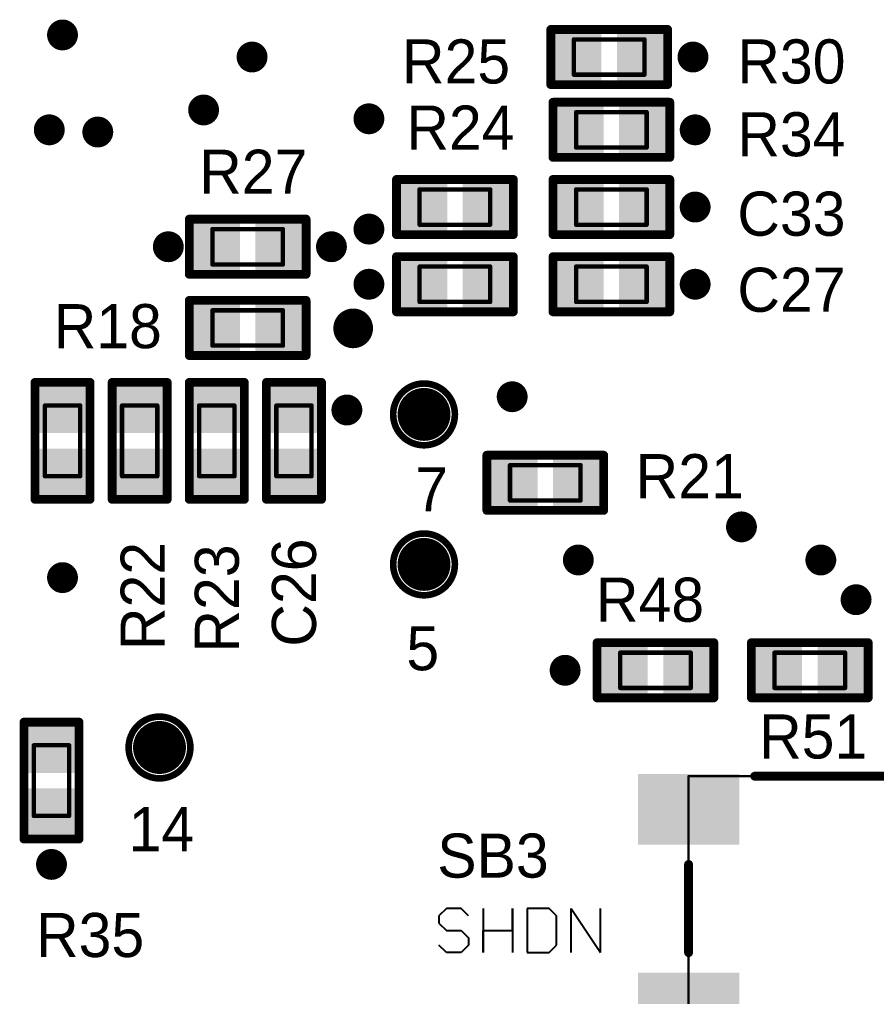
# Model space of a CAD drawing. Header units: millimetres. Extents: x 401 to 511, y 209 to 411.
# Drawn here: x 444.18 to 463.61, y 280.06 to 302.2 of the extents above; entities that cross this region are included whole.
import ezdxf

# ---------------------------------------------------------------- set-up
doc = ezdxf.new("R2010")
doc.units = ezdxf.units.MM
for name, color, linetype in [('BottomSolder', 6, 'Continuous'), ('Mechanical1', 6, 'Continuous'), ('MultiLayer', 9, 'Continuous'), ('TopOverlay', 2, 'Continuous'), ('TopSolder', 216, 'Continuous')]:
    doc.layers.add(name, color=color, linetype=linetype)

msp = doc.modelspace()

# ---------------------------------------------------------------- linework, layer by layer
at = {"layer": 'BottomSolder'}
for points, const_width in [([(444.975, 301.848, 1), (445.325, 301.848, 1)], 0.35), ([(449.275, 301.348, 1), (449.625, 301.348, 1)], 0.35), ([(459.275, 301.348, 1), (459.625, 301.348, 1)], 0.35), ([(448.175, 300.148, 1), (448.525, 300.148, 1)], 0.35), ([(451.925, 299.948, 1), (452.275, 299.948, 1)], 0.35), ([(444.675, 299.698, 1), (445.025, 299.698, 1)], 0.35), ([(459.325, 299.698, 1), (459.675, 299.698, 1)], 0.35), ([(445.775, 299.648, 1), (446.125, 299.648, 1)], 0.35), ([(459.325, 297.948, 1), (459.675, 297.948, 1)], 0.35), ([(451.925, 297.448, 1), (452.275, 297.448, 1)], 0.35), ([(447.375, 297.048, 1), (447.725, 297.048, 1)], 0.35), ([(451.075, 297.048, 1), (451.425, 297.048, 1)], 0.35), ([(451.925, 296.198, 1), (452.275, 296.198, 1)], 0.35), ([(459.325, 296.198, 1), (459.675, 296.198, 1)], 0.35), ([(451.518, 295.198, 1), (451.968, 295.198, 1)], 0.45), ([(455.175, 293.648, 1), (455.525, 293.648, 1)], 0.35), ([(451.425, 293.348, 1), (451.775, 293.348, 1)], 0.35), ([(460.375, 290.698, 1), (460.725, 290.698, 1)], 0.35), ([(456.675, 289.948, 1), (457.025, 289.948, 1)], 0.35), ([(462.175, 289.948, 1), (462.525, 289.948, 1)], 0.35), ([(444.975, 289.548, 1), (445.325, 289.548, 1)], 0.35), ([(462.975, 289.048, 1), (463.325, 289.048, 1)], 0.35), ([(456.375, 287.448, 1), (456.725, 287.448, 1)], 0.35), ([(444.725, 283.048, 1), (445.075, 283.048, 1)], 0.35)]:
    msp.add_lwpolyline(points, format="xyb", close=True, dxfattribs=dict(at, const_width=const_width))
at = {"layer": 'Mechanical1'}
for points, const_width in [([(456.75, 300.948), (456.75, 301.748)], 0.1), ([(456.75, 301.748), (458.35, 301.748)], 0.1), ([(458.35, 300.948), (458.35, 301.748)], 0.1), ([(456.75, 300.948), (458.35, 300.948)], 0.1), ([(456.8, 299.297), (456.8, 300.098)], 0.1), ([(456.8, 300.098), (458.4, 300.098)], 0.1), ([(458.4, 299.297), (458.4, 300.098)], 0.1), ([(456.8, 299.297), (458.4, 299.297)], 0.1), ([(453.25, 297.547), (453.25, 298.348)], 0.1), ([(453.25, 298.348), (454.85, 298.348)], 0.1), ([(454.85, 297.547), (454.85, 298.348)], 0.1), ([(456.8, 298.348), (458.4, 298.348)], 0.1), ([(456.8, 297.547), (456.8, 298.348)], 0.1), ([(458.4, 297.547), (458.4, 298.348)], 0.1), ([(453.25, 297.547), (454.85, 297.547)], 0.1), ([(456.8, 297.547), (458.4, 297.547)], 0.1), ([(448.55, 296.647), (448.55, 297.448)], 0.1), ([(448.55, 297.448), (450.15, 297.448)], 0.1), ([(450.15, 296.647), (450.15, 297.448)], 0.1), ([(448.55, 296.647), (450.15, 296.647)], 0.1), ([(453.25, 295.798), (453.25, 296.598)], 0.1), ([(453.25, 296.598), (454.85, 296.598)], 0.1), ([(454.85, 295.798), (454.85, 296.598)], 0.1), ([(456.8, 296.598), (458.4, 296.598)], 0.1), ([(456.8, 295.797), (456.8, 296.598)], 0.1), ([(458.4, 295.797), (458.4, 296.598)], 0.1), ([(453.25, 295.798), (454.85, 295.798)], 0.1), ([(456.8, 295.797), (458.4, 295.797)], 0.1), ([(448.55, 294.807), (448.55, 295.607)], 0.1), ([(448.55, 295.607), (450.15, 295.607)], 0.1), ([(450.15, 294.807), (450.15, 295.607)], 0.1), ([(448.55, 294.807), (450.15, 294.807)], 0.1), ([(444.75, 293.448), (445.55, 293.448)], 0.1), ([(444.75, 291.848), (444.75, 293.448)], 0.1), ([(445.55, 291.848), (445.55, 293.448)], 0.1), ([(446.5, 293.448), (447.3, 293.448)], 0.1), ([(446.5, 291.848), (446.5, 293.448)], 0.1), ([(447.3, 291.848), (447.3, 293.448)], 0.1), ([(448.25, 293.448), (449.05, 293.448)], 0.1), ([(448.25, 291.848), (448.25, 293.448)], 0.1), ([(449.05, 291.848), (449.05, 293.448)], 0.1), ([(450, 291.848), (450, 293.448)], 0.1), ([(450, 293.448), (450.8, 293.448)], 0.1), ([(450.8, 291.848), (450.8, 293.448)], 0.1), ([(455.3, 291.297), (455.3, 292.098)], 0.1), ([(455.3, 292.098), (456.9, 292.098)], 0.1), ([(456.9, 291.297), (456.9, 292.098)], 0.1), ([(444.75, 291.848), (445.55, 291.848)], 0.1), ([(446.5, 291.848), (447.3, 291.848)], 0.1), ([(448.25, 291.848), (449.05, 291.848)], 0.1), ([(450, 291.848), (450.8, 291.848)], 0.1), ([(455.3, 291.297), (456.9, 291.297)], 0.1), ([(457.8, 287.047), (457.8, 287.848)], 0.1), ([(457.8, 287.848), (459.4, 287.848)], 0.1), ([(459.4, 287.047), (459.4, 287.848)], 0.1), ([(461.3, 287.047), (461.3, 287.848)], 0.1), ([(461.3, 287.848), (462.9, 287.848)], 0.1), ([(462.9, 287.047), (462.9, 287.848)], 0.1), ([(457.8, 287.047), (459.4, 287.047)], 0.1), ([(461.3, 287.047), (462.9, 287.047)], 0.1), ([(444.5, 285.748), (445.3, 285.748)], 0.1), ([(444.5, 284.148), (444.5, 285.748)], 0.1), ([(445.3, 284.148), (445.3, 285.748)], 0.1), ([(459.35, 279.048), (459.35, 285.048)], 0.05), ([(459.35, 285.048), (468.35, 285.048)], 0.05), ([(444.5, 284.148), (445.3, 284.148)], 0.1)]:
    msp.add_lwpolyline(points, dxfattribs=dict(at, const_width=const_width))
for points, const_width in [([(456.725, 301.748, 1), (456.775, 301.748, 1)], 0.05), ([(456.725, 301.748, 1), (456.775, 301.748, 1)], 0.05), ([(458.325, 301.748, 1), (458.375, 301.748, 1)], 0.05), ([(458.325, 301.748, 1), (458.375, 301.748, 1)], 0.05), ([(456.725, 300.948, 1), (456.775, 300.948, 1)], 0.05), ([(456.725, 300.948, 1), (456.775, 300.948, 1)], 0.05), ([(458.325, 300.948, 1), (458.375, 300.948, 1)], 0.05), ([(458.325, 300.948, 1), (458.375, 300.948, 1)], 0.05), ([(456.775, 300.098, 1), (456.825, 300.098, 1)], 0.05), ([(456.775, 300.098, 1), (456.825, 300.098, 1)], 0.05), ([(458.375, 300.098, 1), (458.425, 300.098, 1)], 0.05), ([(458.375, 300.098, 1), (458.425, 300.098, 1)], 0.05), ([(456.775, 299.297, 1), (456.825, 299.297, 1)], 0.05), ([(456.775, 299.297, 1), (456.825, 299.297, 1)], 0.05), ([(458.375, 299.297, 1), (458.425, 299.297, 1)], 0.05), ([(458.375, 299.297, 1), (458.425, 299.297, 1)], 0.05), ([(453.225, 298.348, 1), (453.275, 298.348, 1)], 0.05), ([(453.225, 298.348, 1), (453.275, 298.348, 1)], 0.05), ([(454.825, 298.348, 1), (454.875, 298.348, 1)], 0.05), ([(454.825, 298.348, 1), (454.875, 298.348, 1)], 0.05), ([(456.775, 298.348, 1), (456.825, 298.348, 1)], 0.05), ([(456.775, 298.348, 1), (456.825, 298.348, 1)], 0.05), ([(458.375, 298.348, 1), (458.425, 298.348, 1)], 0.05), ([(458.375, 298.348, 1), (458.425, 298.348, 1)], 0.05), ([(453.225, 297.547, 1), (453.275, 297.547, 1)], 0.05), ([(453.225, 297.547, 1), (453.275, 297.547, 1)], 0.05), ([(454.825, 297.547, 1), (454.875, 297.547, 1)], 0.05), ([(454.825, 297.547, 1), (454.875, 297.547, 1)], 0.05), ([(456.775, 297.547, 1), (456.825, 297.547, 1)], 0.05), ([(456.775, 297.547, 1), (456.825, 297.547, 1)], 0.05), ([(458.375, 297.547, 1), (458.425, 297.547, 1)], 0.05), ([(458.375, 297.547, 1), (458.425, 297.547, 1)], 0.05), ([(448.525, 297.448, 1), (448.575, 297.448, 1)], 0.05), ([(448.525, 297.448, 1), (448.575, 297.448, 1)], 0.05), ([(450.125, 297.448, 1), (450.175, 297.448, 1)], 0.05), ([(450.125, 297.448, 1), (450.175, 297.448, 1)], 0.05), ([(448.525, 296.647, 1), (448.575, 296.647, 1)], 0.05), ([(448.525, 296.647, 1), (448.575, 296.647, 1)], 0.05), ([(450.125, 296.647, 1), (450.175, 296.647, 1)], 0.05), ([(450.125, 296.647, 1), (450.175, 296.647, 1)], 0.05), ([(453.225, 296.598, 1), (453.275, 296.598, 1)], 0.05), ([(453.225, 296.598, 1), (453.275, 296.598, 1)], 0.05), ([(454.825, 296.598, 1), (454.875, 296.598, 1)], 0.05), ([(454.825, 296.598, 1), (454.875, 296.598, 1)], 0.05), ([(456.775, 296.598, 1), (456.825, 296.598, 1)], 0.05), ([(456.775, 296.598, 1), (456.825, 296.598, 1)], 0.05), ([(458.375, 296.598, 1), (458.425, 296.598, 1)], 0.05), ([(458.375, 296.598, 1), (458.425, 296.598, 1)], 0.05), ([(453.225, 295.798, 1), (453.275, 295.798, 1)], 0.05), ([(453.225, 295.798, 1), (453.275, 295.798, 1)], 0.05), ([(454.825, 295.798, 1), (454.875, 295.798, 1)], 0.05), ([(454.825, 295.798, 1), (454.875, 295.798, 1)], 0.05), ([(456.775, 295.797, 1), (456.825, 295.797, 1)], 0.05), ([(456.775, 295.797, 1), (456.825, 295.797, 1)], 0.05), ([(458.375, 295.797, 1), (458.425, 295.797, 1)], 0.05), ([(458.375, 295.797, 1), (458.425, 295.797, 1)], 0.05), ([(448.525, 295.607, 1), (448.575, 295.607, 1)], 0.05), ([(448.525, 295.607, 1), (448.575, 295.607, 1)], 0.05), ([(450.125, 295.607, 1), (450.175, 295.607, 1)], 0.05), ([(450.125, 295.607, 1), (450.175, 295.607, 1)], 0.05), ([(448.525, 294.807, 1), (448.575, 294.807, 1)], 0.05), ([(448.525, 294.807, 1), (448.575, 294.807, 1)], 0.05), ([(450.125, 294.807, 1), (450.175, 294.807, 1)], 0.05), ([(450.125, 294.807, 1), (450.175, 294.807, 1)], 0.05), ([(444.725, 293.448, 1), (444.775, 293.448, 1)], 0.05), ([(444.725, 293.448, 1), (444.775, 293.448, 1)], 0.05), ([(445.525, 293.448, 1), (445.575, 293.448, 1)], 0.05), ([(445.525, 293.448, 1), (445.575, 293.448, 1)], 0.05), ([(446.475, 293.448, 1), (446.525, 293.448, 1)], 0.05), ([(446.475, 293.448, 1), (446.525, 293.448, 1)], 0.05), ([(447.275, 293.448, 1), (447.325, 293.448, 1)], 0.05), ([(447.275, 293.448, 1), (447.325, 293.448, 1)], 0.05), ([(448.225, 293.448, 1), (448.275, 293.448, 1)], 0.05), ([(448.225, 293.448, 1), (448.275, 293.448, 1)], 0.05), ([(449.025, 293.448, 1), (449.075, 293.448, 1)], 0.05), ([(449.025, 293.448, 1), (449.075, 293.448, 1)], 0.05), ([(449.975, 293.448, 1), (450.025, 293.448, 1)], 0.05), ([(449.975, 293.448, 1), (450.025, 293.448, 1)], 0.05), ([(450.775, 293.448, 1), (450.825, 293.448, 1)], 0.05), ([(450.775, 293.448, 1), (450.825, 293.448, 1)], 0.05), ([(455.275, 292.098, 1), (455.325, 292.098, 1)], 0.05), ([(455.275, 292.098, 1), (455.325, 292.098, 1)], 0.05), ([(456.875, 292.098, 1), (456.925, 292.098, 1)], 0.05), ([(456.875, 292.098, 1), (456.925, 292.098, 1)], 0.05), ([(444.725, 291.848, 1), (444.775, 291.848, 1)], 0.05), ([(444.725, 291.848, 1), (444.775, 291.848, 1)], 0.05), ([(445.525, 291.848, 1), (445.575, 291.848, 1)], 0.05), ([(445.525, 291.848, 1), (445.575, 291.848, 1)], 0.05), ([(446.475, 291.848, 1), (446.525, 291.848, 1)], 0.05), ([(446.475, 291.848, 1), (446.525, 291.848, 1)], 0.05), ([(447.275, 291.848, 1), (447.325, 291.848, 1)], 0.05), ([(447.275, 291.848, 1), (447.325, 291.848, 1)], 0.05), ([(448.225, 291.848, 1), (448.275, 291.848, 1)], 0.05), ([(448.225, 291.848, 1), (448.275, 291.848, 1)], 0.05), ([(449.025, 291.848, 1), (449.075, 291.848, 1)], 0.05), ([(449.025, 291.848, 1), (449.075, 291.848, 1)], 0.05), ([(449.975, 291.848, 1), (450.025, 291.848, 1)], 0.05), ([(449.975, 291.848, 1), (450.025, 291.848, 1)], 0.05), ([(450.775, 291.848, 1), (450.825, 291.848, 1)], 0.05), ([(450.775, 291.848, 1), (450.825, 291.848, 1)], 0.05), ([(455.275, 291.297, 1), (455.325, 291.297, 1)], 0.05), ([(455.275, 291.297, 1), (455.325, 291.297, 1)], 0.05), ([(456.875, 291.297, 1), (456.925, 291.297, 1)], 0.05), ([(456.875, 291.297, 1), (456.925, 291.297, 1)], 0.05), ([(457.775, 287.848, 1), (457.825, 287.848, 1)], 0.05), ([(457.775, 287.848, 1), (457.825, 287.848, 1)], 0.05), ([(459.375, 287.848, 1), (459.425, 287.848, 1)], 0.05), ([(459.375, 287.848, 1), (459.425, 287.848, 1)], 0.05), ([(461.275, 287.848, 1), (461.325, 287.848, 1)], 0.05), ([(461.275, 287.848, 1), (461.325, 287.848, 1)], 0.05), ([(462.875, 287.848, 1), (462.925, 287.848, 1)], 0.05), ([(462.875, 287.848, 1), (462.925, 287.848, 1)], 0.05), ([(457.775, 287.047, 1), (457.825, 287.047, 1)], 0.05), ([(457.775, 287.047, 1), (457.825, 287.047, 1)], 0.05), ([(459.375, 287.047, 1), (459.425, 287.047, 1)], 0.05), ([(459.375, 287.047, 1), (459.425, 287.047, 1)], 0.05), ([(461.275, 287.047, 1), (461.325, 287.047, 1)], 0.05), ([(461.275, 287.047, 1), (461.325, 287.047, 1)], 0.05), ([(462.875, 287.047, 1), (462.925, 287.047, 1)], 0.05), ([(462.875, 287.047, 1), (462.925, 287.047, 1)], 0.05), ([(444.475, 285.748, 1), (444.525, 285.748, 1)], 0.05), ([(444.475, 285.748, 1), (444.525, 285.748, 1)], 0.05), ([(445.275, 285.748, 1), (445.325, 285.748, 1)], 0.05), ([(445.275, 285.748, 1), (445.325, 285.748, 1)], 0.05), ([(459.337, 285.048, 1), (459.362, 285.048, 1)], 0.025), ([(459.337, 285.048, 1), (459.362, 285.048, 1)], 0.025), ([(444.475, 284.148, 1), (444.525, 284.148, 1)], 0.05), ([(444.475, 284.148, 1), (444.525, 284.148, 1)], 0.05), ([(445.275, 284.148, 1), (445.325, 284.148, 1)], 0.05), ([(445.275, 284.148, 1), (445.325, 284.148, 1)], 0.05)]:
    msp.add_lwpolyline(points, format="xyb", close=True, dxfattribs=dict(at, const_width=const_width))
at = {"layer": 'MultiLayer', "const_width": 0.35}
for points in [[(444.975, 301.848, 1), (445.325, 301.848, 1)], [(449.275, 301.348, 1), (449.625, 301.348, 1)], [(459.275, 301.348, 1), (459.625, 301.348, 1)], [(448.175, 300.148, 1), (448.525, 300.148, 1)], [(451.925, 299.948, 1), (452.275, 299.948, 1)], [(444.675, 299.698, 1), (445.025, 299.698, 1)], [(459.325, 299.698, 1), (459.675, 299.698, 1)], [(445.775, 299.648, 1), (446.125, 299.648, 1)], [(459.325, 297.948, 1), (459.675, 297.948, 1)], [(451.925, 297.448, 1), (452.275, 297.448, 1)], [(447.375, 297.048, 1), (447.725, 297.048, 1)], [(451.075, 297.048, 1), (451.425, 297.048, 1)], [(451.925, 296.198, 1), (452.275, 296.198, 1)], [(459.325, 296.198, 1), (459.675, 296.198, 1)], [(451.568, 295.198, 1), (451.918, 295.198, 1)], [(455.175, 293.648, 1), (455.525, 293.648, 1)], [(451.425, 293.348, 1), (451.775, 293.348, 1)], [(460.375, 290.698, 1), (460.725, 290.698, 1)], [(456.675, 289.948, 1), (457.025, 289.948, 1)], [(462.175, 289.948, 1), (462.525, 289.948, 1)], [(444.975, 289.548, 1), (445.325, 289.548, 1)], [(462.975, 289.048, 1), (463.325, 289.048, 1)], [(456.375, 287.448, 1), (456.725, 287.448, 1)], [(444.725, 283.048, 1), (445.075, 283.048, 1)]]:
    msp.add_lwpolyline(points, format="xyb", close=True, dxfattribs=at)
at = {"layer": 'TopOverlay'}
for p, q in [((453.856, 282.047), (453.689, 281.881)), ((453.689, 281.881), (453.689, 281.714)), ((454.189, 282.047), (453.856, 282.047)), ((454.355, 281.881), (454.189, 282.047)), ((454.689, 282.047), (454.689, 281.048)), ((455.355, 281.547), (455.355, 282.047)), ((455.355, 282.047), (455.355, 281.048)), ((455.688, 282.047), (455.688, 281.048)), ((456.188, 282.047), (455.688, 282.047)), ((456.355, 281.881), (456.188, 282.047)), ((456.355, 281.214), (456.355, 281.881)), ((456.688, 281.048), (456.688, 282.047)), ((456.688, 282.047), (457.354, 281.048)), ((457.354, 281.048), (457.354, 282.047)), ((453.689, 281.714), (453.856, 281.547)), ((453.856, 281.547), (454.189, 281.547)), ((454.189, 281.547), (454.355, 281.381)), ((454.689, 281.048), (454.689, 281.547)), ((454.689, 281.547), (455.355, 281.547)), ((453.856, 281.048), (453.689, 281.214)), ((454.355, 281.214), (454.189, 281.048)), ((454.355, 281.381), (454.355, 281.214)), ((456.188, 281.048), (456.355, 281.214)), ((454.189, 281.048), (453.856, 281.048)), ((455.688, 281.048), (456.188, 281.048))]:
    msp.add_line(p, q, dxfattribs=at)
at = {"layer": 'TopOverlay', "const_width": 0.2}
for points in [[(456.225, 300.723), (456.225, 301.973)], [(456.225, 301.973), (458.875, 301.973)], [(458.875, 300.723), (458.875, 301.973)], [(456.225, 300.723), (458.875, 300.723)], [(456.275, 299.073), (456.275, 300.323)], [(456.275, 300.323), (458.925, 300.323)], [(458.925, 299.073), (458.925, 300.323)], [(456.275, 299.073), (458.925, 299.073)], [(452.725, 297.323), (452.725, 298.573)], [(452.725, 298.573), (455.375, 298.573)], [(455.375, 297.323), (455.375, 298.573)], [(456.275, 298.573), (458.925, 298.573)], [(456.275, 297.323), (456.275, 298.573)], [(458.925, 297.323), (458.925, 298.573)], [(448.025, 296.423), (448.025, 297.673)], [(448.025, 297.673), (450.675, 297.673)], [(450.675, 296.423), (450.675, 297.673)], [(452.725, 297.323), (455.375, 297.323)], [(456.275, 297.323), (458.925, 297.323)], [(452.725, 295.573), (452.725, 296.823)], [(452.725, 296.823), (455.375, 296.823)], [(455.375, 295.573), (455.375, 296.823)], [(456.275, 296.823), (458.925, 296.823)], [(456.275, 295.573), (456.275, 296.823)], [(458.925, 295.573), (458.925, 296.823)], [(448.025, 296.423), (450.675, 296.423)], [(448.025, 294.582), (448.025, 295.832)], [(448.025, 295.832), (450.675, 295.832)], [(450.675, 294.582), (450.675, 295.832)], [(452.725, 295.573), (455.375, 295.573)], [(456.275, 295.573), (458.925, 295.573)], [(448.025, 294.582), (450.675, 294.582)], [(444.525, 293.973), (445.775, 293.973)], [(444.525, 291.323), (444.525, 293.973)], [(445.775, 291.323), (445.775, 293.973)], [(446.275, 293.973), (447.525, 293.973)], [(446.275, 291.323), (446.275, 293.973)], [(447.525, 291.323), (447.525, 293.973)], [(448.025, 293.973), (449.275, 293.973)], [(448.025, 291.323), (448.025, 293.973)], [(449.275, 291.323), (449.275, 293.973)], [(449.775, 291.323), (449.775, 293.973)], [(449.775, 293.973), (451.025, 293.973)], [(451.025, 291.323), (451.025, 293.973)], [(454.775, 291.073), (454.775, 292.323)], [(454.775, 292.323), (457.425, 292.323)], [(457.425, 291.073), (457.425, 292.323)], [(444.525, 291.323), (445.775, 291.323)], [(446.275, 291.323), (447.525, 291.323)], [(448.025, 291.323), (449.275, 291.323)], [(449.775, 291.323), (451.025, 291.323)], [(454.775, 291.073), (457.425, 291.073)], [(457.275, 286.823), (457.275, 288.073)], [(457.275, 288.073), (459.925, 288.073)], [(459.925, 286.823), (459.925, 288.073)], [(460.775, 286.823), (460.775, 288.073)], [(460.775, 288.073), (463.425, 288.073)], [(463.425, 286.823), (463.425, 288.073)], [(457.275, 286.823), (459.925, 286.823)], [(460.775, 286.823), (463.425, 286.823)], [(444.275, 286.273), (445.525, 286.273)], [(444.275, 283.623), (444.275, 286.273)], [(445.525, 283.623), (445.525, 286.273)], [(460.85, 285.048), (466.85, 285.048)], [(444.275, 283.623), (445.525, 283.623)], [(459.35, 281.048), (459.35, 283.048)]]:
    msp.add_lwpolyline(points, dxfattribs=at)
at = {"layer": 'TopOverlay'}
for points, const_width in [([(456.175, 301.973, 1), (456.275, 301.973, 1)], 0.1), ([(456.175, 301.973, 1), (456.275, 301.973, 1)], 0.1), ([(458.825, 301.973, 1), (458.925, 301.973, 1)], 0.1), ([(458.825, 301.973, 1), (458.925, 301.973, 1)], 0.1), ([(456.175, 300.723, 1), (456.275, 300.723, 1)], 0.1), ([(456.175, 300.723, 1), (456.275, 300.723, 1)], 0.1), ([(458.825, 300.723, 1), (458.925, 300.723, 1)], 0.1), ([(458.825, 300.723, 1), (458.925, 300.723, 1)], 0.1), ([(456.225, 300.323, 1), (456.325, 300.323, 1)], 0.1), ([(456.225, 300.323, 1), (456.325, 300.323, 1)], 0.1), ([(458.875, 300.323, 1), (458.975, 300.323, 1)], 0.1), ([(458.875, 300.323, 1), (458.975, 300.323, 1)], 0.1), ([(456.225, 299.073, 1), (456.325, 299.073, 1)], 0.1), ([(456.225, 299.073, 1), (456.325, 299.073, 1)], 0.1), ([(458.875, 299.073, 1), (458.975, 299.073, 1)], 0.1), ([(458.875, 299.073, 1), (458.975, 299.073, 1)], 0.1), ([(452.675, 298.573, 1), (452.775, 298.573, 1)], 0.1), ([(452.675, 298.573, 1), (452.775, 298.573, 1)], 0.1), ([(455.325, 298.573, 1), (455.425, 298.573, 1)], 0.1), ([(455.325, 298.573, 1), (455.425, 298.573, 1)], 0.1), ([(456.225, 298.573, 1), (456.325, 298.573, 1)], 0.1), ([(456.225, 298.573, 1), (456.325, 298.573, 1)], 0.1), ([(458.875, 298.573, 1), (458.975, 298.573, 1)], 0.1), ([(458.875, 298.573, 1), (458.975, 298.573, 1)], 0.1), ([(447.975, 297.673, 1), (448.075, 297.673, 1)], 0.1), ([(447.975, 297.673, 1), (448.075, 297.673, 1)], 0.1), ([(450.625, 297.673, 1), (450.725, 297.673, 1)], 0.1), ([(450.625, 297.673, 1), (450.725, 297.673, 1)], 0.1), ([(452.675, 297.323, 1), (452.775, 297.323, 1)], 0.1), ([(452.675, 297.323, 1), (452.775, 297.323, 1)], 0.1), ([(455.325, 297.323, 1), (455.425, 297.323, 1)], 0.1), ([(455.325, 297.323, 1), (455.425, 297.323, 1)], 0.1), ([(456.225, 297.323, 1), (456.325, 297.323, 1)], 0.1), ([(456.225, 297.323, 1), (456.325, 297.323, 1)], 0.1), ([(458.875, 297.323, 1), (458.975, 297.323, 1)], 0.1), ([(458.875, 297.323, 1), (458.975, 297.323, 1)], 0.1), ([(452.675, 296.823, 1), (452.775, 296.823, 1)], 0.1), ([(452.675, 296.823, 1), (452.775, 296.823, 1)], 0.1), ([(455.325, 296.823, 1), (455.425, 296.823, 1)], 0.1), ([(455.325, 296.823, 1), (455.425, 296.823, 1)], 0.1), ([(456.225, 296.823, 1), (456.325, 296.823, 1)], 0.1), ([(456.225, 296.823, 1), (456.325, 296.823, 1)], 0.1), ([(458.875, 296.823, 1), (458.975, 296.823, 1)], 0.1), ([(458.875, 296.823, 1), (458.975, 296.823, 1)], 0.1), ([(447.975, 296.423, 1), (448.075, 296.423, 1)], 0.1), ([(447.975, 296.423, 1), (448.075, 296.423, 1)], 0.1), ([(450.625, 296.423, 1), (450.725, 296.423, 1)], 0.1), ([(450.625, 296.423, 1), (450.725, 296.423, 1)], 0.1), ([(447.975, 295.832, 1), (448.075, 295.832, 1)], 0.1), ([(447.975, 295.832, 1), (448.075, 295.832, 1)], 0.1), ([(450.625, 295.832, 1), (450.725, 295.832, 1)], 0.1), ([(450.625, 295.832, 1), (450.725, 295.832, 1)], 0.1), ([(452.675, 295.573, 1), (452.775, 295.573, 1)], 0.1), ([(452.675, 295.573, 1), (452.775, 295.573, 1)], 0.1), ([(455.325, 295.573, 1), (455.425, 295.573, 1)], 0.1), ([(455.325, 295.573, 1), (455.425, 295.573, 1)], 0.1), ([(456.225, 295.573, 1), (456.325, 295.573, 1)], 0.1), ([(456.225, 295.573, 1), (456.325, 295.573, 1)], 0.1), ([(458.875, 295.573, 1), (458.975, 295.573, 1)], 0.1), ([(458.875, 295.573, 1), (458.975, 295.573, 1)], 0.1), ([(447.975, 294.582, 1), (448.075, 294.582, 1)], 0.1), ([(447.975, 294.582, 1), (448.075, 294.582, 1)], 0.1), ([(450.625, 294.582, 1), (450.725, 294.582, 1)], 0.1), ([(450.625, 294.582, 1), (450.725, 294.582, 1)], 0.1), ([(444.475, 293.973, 1), (444.575, 293.973, 1)], 0.1), ([(444.475, 293.973, 1), (444.575, 293.973, 1)], 0.1), ([(445.725, 293.973, 1), (445.825, 293.973, 1)], 0.1), ([(445.725, 293.973, 1), (445.825, 293.973, 1)], 0.1), ([(446.225, 293.973, 1), (446.325, 293.973, 1)], 0.1), ([(446.225, 293.973, 1), (446.325, 293.973, 1)], 0.1), ([(447.475, 293.973, 1), (447.575, 293.973, 1)], 0.1), ([(447.475, 293.973, 1), (447.575, 293.973, 1)], 0.1), ([(447.975, 293.973, 1), (448.075, 293.973, 1)], 0.1), ([(447.975, 293.973, 1), (448.075, 293.973, 1)], 0.1), ([(449.225, 293.973, 1), (449.325, 293.973, 1)], 0.1), ([(449.225, 293.973, 1), (449.325, 293.973, 1)], 0.1), ([(449.725, 293.973, 1), (449.825, 293.973, 1)], 0.1), ([(449.725, 293.973, 1), (449.825, 293.973, 1)], 0.1), ([(450.975, 293.973, 1), (451.075, 293.973, 1)], 0.1), ([(450.975, 293.973, 1), (451.075, 293.973, 1)], 0.1), ([(454.05, 293.248, 1), (452.65, 293.248, 1)], 0.15), ([(452.612, 293.248, 1), (452.687, 293.248, 1)], 0.075), ([(454.013, 293.248, 1), (454.088, 293.248, 1)], 0.075), ([(454.725, 292.323, 1), (454.825, 292.323, 1)], 0.1), ([(454.725, 292.323, 1), (454.825, 292.323, 1)], 0.1), ([(457.375, 292.323, 1), (457.475, 292.323, 1)], 0.1), ([(457.375, 292.323, 1), (457.475, 292.323, 1)], 0.1), ([(444.475, 291.323, 1), (444.575, 291.323, 1)], 0.1), ([(444.475, 291.323, 1), (444.575, 291.323, 1)], 0.1), ([(445.725, 291.323, 1), (445.825, 291.323, 1)], 0.1), ([(445.725, 291.323, 1), (445.825, 291.323, 1)], 0.1), ([(446.225, 291.323, 1), (446.325, 291.323, 1)], 0.1), ([(446.225, 291.323, 1), (446.325, 291.323, 1)], 0.1), ([(447.475, 291.323, 1), (447.575, 291.323, 1)], 0.1), ([(447.475, 291.323, 1), (447.575, 291.323, 1)], 0.1), ([(447.975, 291.323, 1), (448.075, 291.323, 1)], 0.1), ([(447.975, 291.323, 1), (448.075, 291.323, 1)], 0.1), ([(449.225, 291.323, 1), (449.325, 291.323, 1)], 0.1), ([(449.225, 291.323, 1), (449.325, 291.323, 1)], 0.1), ([(449.725, 291.323, 1), (449.825, 291.323, 1)], 0.1), ([(449.725, 291.323, 1), (449.825, 291.323, 1)], 0.1), ([(450.975, 291.323, 1), (451.075, 291.323, 1)], 0.1), ([(450.975, 291.323, 1), (451.075, 291.323, 1)], 0.1), ([(454.725, 291.073, 1), (454.825, 291.073, 1)], 0.1), ([(454.725, 291.073, 1), (454.825, 291.073, 1)], 0.1), ([(457.375, 291.073, 1), (457.475, 291.073, 1)], 0.1), ([(457.375, 291.073, 1), (457.475, 291.073, 1)], 0.1), ([(454.05, 289.848, 1), (452.65, 289.848, 1)], 0.15), ([(452.612, 289.848, 1), (452.687, 289.848, 1)], 0.075), ([(454.013, 289.848, 1), (454.088, 289.848, 1)], 0.075), ([(457.225, 288.073, 1), (457.325, 288.073, 1)], 0.1), ([(457.225, 288.073, 1), (457.325, 288.073, 1)], 0.1), ([(459.875, 288.073, 1), (459.975, 288.073, 1)], 0.1), ([(459.875, 288.073, 1), (459.975, 288.073, 1)], 0.1), ([(460.725, 288.073, 1), (460.825, 288.073, 1)], 0.1), ([(460.725, 288.073, 1), (460.825, 288.073, 1)], 0.1), ([(463.375, 288.073, 1), (463.475, 288.073, 1)], 0.1), ([(463.375, 288.073, 1), (463.475, 288.073, 1)], 0.1), ([(457.225, 286.823, 1), (457.325, 286.823, 1)], 0.1), ([(457.225, 286.823, 1), (457.325, 286.823, 1)], 0.1), ([(459.875, 286.823, 1), (459.975, 286.823, 1)], 0.1), ([(459.875, 286.823, 1), (459.975, 286.823, 1)], 0.1), ([(460.725, 286.823, 1), (460.825, 286.823, 1)], 0.1), ([(460.725, 286.823, 1), (460.825, 286.823, 1)], 0.1), ([(463.375, 286.823, 1), (463.475, 286.823, 1)], 0.1), ([(463.375, 286.823, 1), (463.475, 286.823, 1)], 0.1), ([(444.225, 286.273, 1), (444.325, 286.273, 1)], 0.1), ([(444.225, 286.273, 1), (444.325, 286.273, 1)], 0.1), ([(445.475, 286.273, 1), (445.575, 286.273, 1)], 0.1), ([(445.475, 286.273, 1), (445.575, 286.273, 1)], 0.1), ([(448.05, 285.698, 1), (446.65, 285.698, 1)], 0.15), ([(446.612, 285.698, 1), (446.687, 285.698, 1)], 0.075), ([(448.012, 285.698, 1), (448.088, 285.698, 1)], 0.075), ([(460.8, 285.048, 1), (460.9, 285.048, 1)], 0.1), ([(444.225, 283.623, 1), (444.325, 283.623, 1)], 0.1), ([(444.225, 283.623, 1), (444.325, 283.623, 1)], 0.1), ([(445.475, 283.623, 1), (445.575, 283.623, 1)], 0.1), ([(445.475, 283.623, 1), (445.575, 283.623, 1)], 0.1), ([(459.3, 283.048, 1), (459.4, 283.048, 1)], 0.1), ([(459.3, 281.048, 1), (459.4, 281.048, 1)], 0.1)]:
    msp.add_lwpolyline(points, format="xyb", close=True, dxfattribs=dict(at, const_width=const_width))
at = {"layer": 'TopSolder'}
for points, const_width in [([(444.975, 301.848, 1), (445.325, 301.848, 1)], 0.35), ([(449.275, 301.348, 1), (449.625, 301.348, 1)], 0.35), ([(459.275, 301.348, 1), (459.625, 301.348, 1)], 0.35), ([(448.175, 300.148, 1), (448.525, 300.148, 1)], 0.35), ([(451.925, 299.948, 1), (452.275, 299.948, 1)], 0.35), ([(444.675, 299.698, 1), (445.025, 299.698, 1)], 0.35), ([(459.325, 299.698, 1), (459.675, 299.698, 1)], 0.35), ([(445.775, 299.648, 1), (446.125, 299.648, 1)], 0.35), ([(459.325, 297.948, 1), (459.675, 297.948, 1)], 0.35), ([(451.925, 297.448, 1), (452.275, 297.448, 1)], 0.35), ([(447.375, 297.048, 1), (447.725, 297.048, 1)], 0.35), ([(451.075, 297.048, 1), (451.425, 297.048, 1)], 0.35), ([(451.925, 296.198, 1), (452.275, 296.198, 1)], 0.35), ([(459.325, 296.198, 1), (459.675, 296.198, 1)], 0.35), ([(451.518, 295.198, 1), (451.968, 295.198, 1)], 0.45), ([(453.05, 293.248, 1), (453.65, 293.248, 1)], 0.6), ([(455.175, 293.648, 1), (455.525, 293.648, 1)], 0.35), ([(451.425, 293.348, 1), (451.775, 293.348, 1)], 0.35), ([(460.375, 290.698, 1), (460.725, 290.698, 1)], 0.35), ([(453.05, 289.848, 1), (453.65, 289.848, 1)], 0.6), ([(456.675, 289.948, 1), (457.025, 289.948, 1)], 0.35), ([(462.175, 289.948, 1), (462.525, 289.948, 1)], 0.35), ([(444.975, 289.548, 1), (445.325, 289.548, 1)], 0.35), ([(462.975, 289.048, 1), (463.325, 289.048, 1)], 0.35), ([(456.375, 287.448, 1), (456.725, 287.448, 1)], 0.35), ([(447.05, 285.698, 1), (447.65, 285.698, 1)], 0.6), ([(444.725, 283.048, 1), (445.075, 283.048, 1)], 0.35)]:
    msp.add_lwpolyline(points, format="xyb", close=True, dxfattribs=dict(at, const_width=const_width))
for points in [[(457.375, 300.823), (457.375, 301.873), (456.325, 300.823), (456.325, 301.873)], [(458.775, 300.823), (458.775, 301.873), (457.725, 300.823), (457.725, 301.873)], [(456.375, 300.223), (456.375, 299.173), (457.425, 300.223), (457.425, 299.173)], [(457.775, 300.223), (457.775, 299.173), (458.825, 300.223), (458.825, 299.173)], [(452.825, 298.473), (452.825, 297.423), (453.875, 298.473), (453.875, 297.423)], [(454.225, 298.473), (454.225, 297.423), (455.275, 298.473), (455.275, 297.423)], [(456.375, 298.473), (456.375, 297.423), (457.425, 298.473), (457.425, 297.423)], [(457.775, 298.473), (457.775, 297.423), (458.825, 298.473), (458.825, 297.423)], [(448.125, 297.573), (448.125, 296.523), (449.175, 297.573), (449.175, 296.523)], [(449.525, 297.573), (449.525, 296.523), (450.575, 297.573), (450.575, 296.523)], [(453.875, 295.673), (453.875, 296.723), (452.825, 295.673), (452.825, 296.723)], [(455.275, 295.673), (455.275, 296.723), (454.225, 295.673), (454.225, 296.723)], [(456.375, 296.723), (456.375, 295.673), (457.425, 296.723), (457.425, 295.673)], [(457.775, 296.723), (457.775, 295.673), (458.825, 296.723), (458.825, 295.673)], [(449.175, 294.682), (449.175, 295.732), (448.125, 294.682), (448.125, 295.732)], [(450.575, 294.682), (450.575, 295.732), (449.525, 294.682), (449.525, 295.732)], [(445.675, 293.873), (444.625, 293.873), (445.675, 292.823), (444.625, 292.823)], [(447.425, 293.873), (446.375, 293.873), (447.425, 292.823), (446.375, 292.823)], [(448.125, 292.823), (449.175, 292.823), (448.125, 293.873), (449.175, 293.873)], [(449.875, 292.823), (450.925, 292.823), (449.875, 293.873), (450.925, 293.873)], [(445.675, 292.473), (444.625, 292.473), (445.675, 291.423), (444.625, 291.423)], [(447.425, 292.473), (446.375, 292.473), (447.425, 291.423), (446.375, 291.423)], [(448.125, 291.423), (449.175, 291.423), (448.125, 292.473), (449.175, 292.473)], [(449.875, 291.423), (450.925, 291.423), (449.875, 292.473), (450.925, 292.473)], [(454.875, 292.223), (454.875, 291.173), (455.925, 292.223), (455.925, 291.173)], [(456.275, 292.223), (456.275, 291.173), (457.325, 292.223), (457.325, 291.173)], [(457.375, 287.973), (457.375, 286.923), (458.425, 287.973), (458.425, 286.923)], [(458.775, 287.973), (458.775, 286.923), (459.825, 287.973), (459.825, 286.923)], [(460.875, 287.973), (460.875, 286.923), (461.925, 287.973), (461.925, 286.923)], [(462.275, 287.973), (462.275, 286.923), (463.325, 287.973), (463.325, 286.923)], [(445.425, 286.173), (444.375, 286.173), (445.425, 285.123), (444.375, 285.123)], [(460.5, 285.098), (458.2, 285.098), (460.5, 283.498), (458.2, 283.498)], [(445.425, 284.773), (444.375, 284.773), (445.425, 283.723), (444.375, 283.723)], [(460.5, 280.598), (458.2, 280.598), (460.5, 278.998), (458.2, 278.998)]]:
    msp.add_solid(points, dxfattribs=at)

# ---------------------------------------------------------------- texts
at = {"layer": 'TopOverlay'}
for s, p in [('R25', (452.85, 300.748)), ('R30', (460.457, 300.748)), ('R24', (452.95, 299.248)), ('R34', (460.457, 299.098)), ('R27', (448.25, 298.248)), ('C33', (460.457, 297.297)), ('C27', (460.457, 295.573)), ('R18', (444.95, 294.748)), ('R21', (458.15, 291.348)), ('7', (453.15, 291.048)), ('R48', (457.25, 288.548)), ('5', (452.95, 287.448)), ('R51', (460.95, 285.448)), ('14', (446.65, 283.348)), ('SB3', (453.65, 282.748)), ('R35', (444.55, 280.948))]:
    msp.add_text(s, height=1, dxfattribs=at).set_placement(p)
for s, p in [('R22', (447.469, 287.905)), ('C26', (450.9, 287.983)), ('R23', (449.15, 287.848))]:
    msp.add_text(s, height=1, rotation=90, dxfattribs=at).set_placement(p)

doc.saveas('drawing.dxf')
